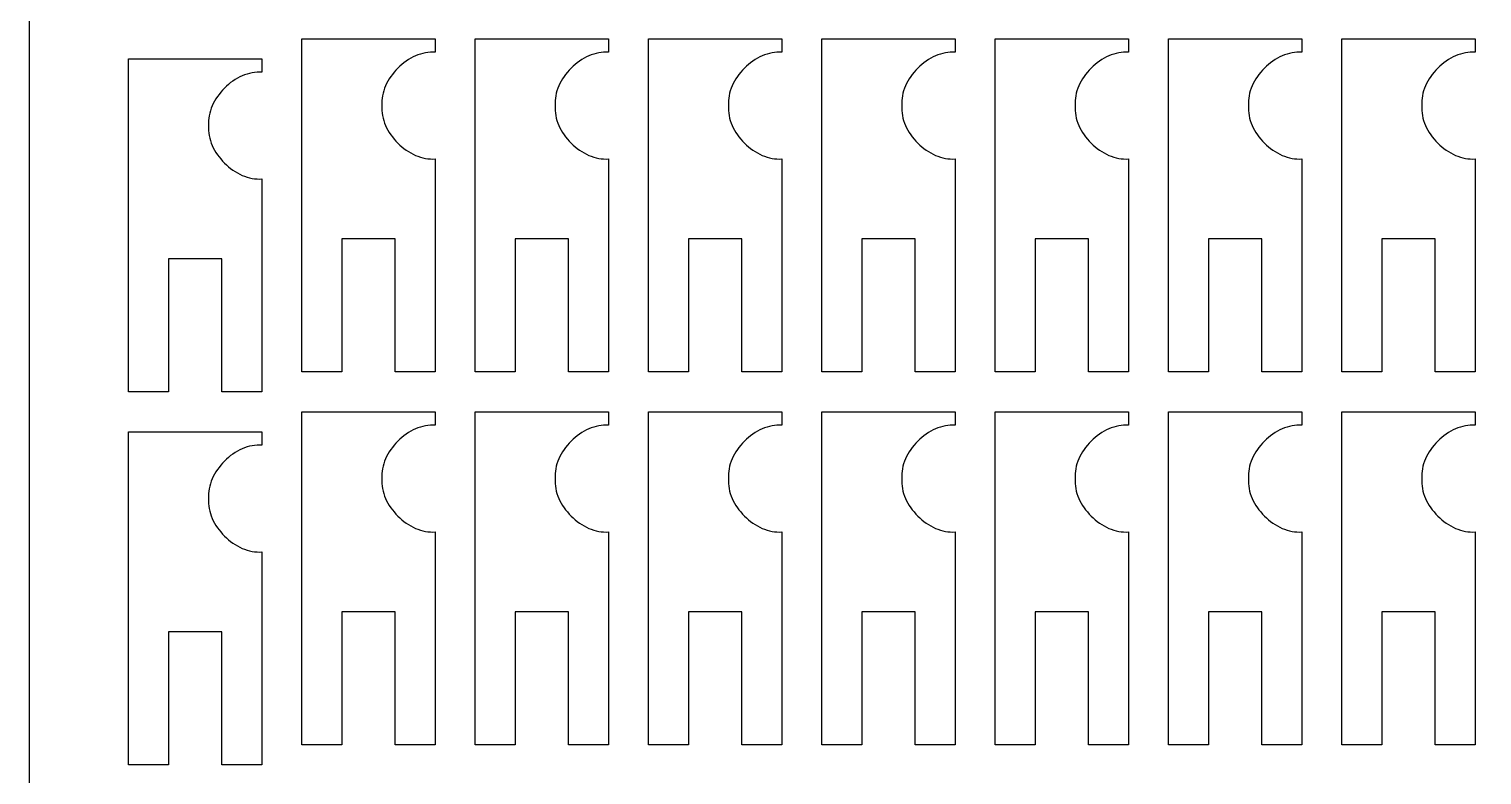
# Model space of a CAD drawing. Header units: millimetres. Extents: x 20698 to 22798, y 4792 to 5692.
# Drawn here: x 20698.2 to 20807.1, y 5555.5 to 5611.5 of the extents above; entities that cross this region are included whole.
import ezdxf

# ---------------------------------------------------------------- set-up
doc = ezdxf.new("R2010")
doc.units = ezdxf.units.MM
doc.layers.add('KEYHOLDER_ASPIRE', color=18, linetype='Continuous', true_color=0x4c0000)
doc.layers.add('Predeterminada', color=18, linetype='Continuous', true_color=0x000000)

msp = doc.modelspace()

# ---------------------------------------------------------------- linework, layer by layer
at = {"layer": 'KEYHOLDER_ASPIRE'}
for points in [[(20728.63, 5609.76), (20728.45, 5609.77), (20728.26, 5609.77), (20728.07, 5609.75), (20727.89, 5609.72), (20727.7, 5609.68), (20727.52, 5609.63), (20727.33, 5609.57), (20727.15, 5609.49), (20726.97, 5609.41), (20726.79, 5609.31), (20726.62, 5609.21), (20726.45, 5609.1), (20726.28, 5608.98), (20726.12, 5608.85), (20725.97, 5608.71), (20725.82, 5608.57), (20725.68, 5608.42), (20725.54, 5608.26), (20725.41, 5608.1), (20725.29, 5607.94), (20725.18, 5607.77), (20725.08, 5607.6), (20724.98, 5607.42), (20724.9, 5607.24), (20724.82, 5607.06), (20724.76, 5606.87), (20724.71, 5606.69), (20724.67, 5606.5), (20724.64, 5606.31), (20724.62, 5606.13), (20724.62, 5605.94), (20724.63, 5605.76), (20724.62, 5605.57), (20724.62, 5605.38), (20724.64, 5605.2), (20724.67, 5605.01), (20724.71, 5604.82), (20724.76, 5604.64), (20724.82, 5604.45), (20724.9, 5604.27), (20724.98, 5604.09), (20725.08, 5603.92), (20725.18, 5603.74), (20725.29, 5603.57), (20725.41, 5603.41), (20725.54, 5603.25), (20725.68, 5603.09), (20725.82, 5602.94), (20725.97, 5602.8), (20726.12, 5602.66), (20726.28, 5602.54), (20726.45, 5602.41), (20726.62, 5602.3), (20726.79, 5602.2), (20726.97, 5602.1), (20727.15, 5602.02), (20727.33, 5601.95), (20727.52, 5601.88), (20727.7, 5601.83), (20727.89, 5601.79), (20728.07, 5601.76), (20728.26, 5601.75), (20728.45, 5601.74), (20728.63, 5601.76), (20728.63, 5595.76), (20728.63, 5585.76), (20725.63, 5585.76), (20725.63, 5595.76), (20721.63, 5595.76), (20721.63, 5585.76), (20718.63, 5585.76), (20718.63, 5610.76), (20728.63, 5610.76)], [(20741.63, 5609.76), (20741.45, 5609.77), (20741.26, 5609.77), (20741.07, 5609.75), (20740.89, 5609.72), (20740.7, 5609.68), (20740.52, 5609.63), (20740.33, 5609.57), (20740.15, 5609.49), (20739.97, 5609.41), (20739.79, 5609.31), (20739.62, 5609.21), (20739.45, 5609.1), (20739.28, 5608.98), (20739.12, 5608.85), (20738.97, 5608.71), (20738.82, 5608.57), (20738.68, 5608.42), (20738.54, 5608.26), (20738.41, 5608.1), (20738.29, 5607.94), (20738.18, 5607.77), (20738.08, 5607.6), (20737.98, 5607.42), (20737.9, 5607.24), (20737.82, 5607.06), (20737.76, 5606.87), (20737.71, 5606.69), (20737.67, 5606.5), (20737.64, 5606.31), (20737.62, 5606.13), (20737.62, 5605.94), (20737.63, 5605.76), (20737.62, 5605.57), (20737.62, 5605.38), (20737.64, 5605.2), (20737.67, 5605.01), (20737.71, 5604.82), (20737.76, 5604.64), (20737.82, 5604.45), (20737.9, 5604.27), (20737.98, 5604.09), (20738.08, 5603.92), (20738.18, 5603.74), (20738.29, 5603.57), (20738.41, 5603.41), (20738.54, 5603.25), (20738.68, 5603.09), (20738.82, 5602.94), (20738.97, 5602.8), (20739.12, 5602.66), (20739.28, 5602.54), (20739.45, 5602.41), (20739.62, 5602.3), (20739.79, 5602.2), (20739.97, 5602.1), (20740.15, 5602.02), (20740.33, 5601.95), (20740.52, 5601.88), (20740.7, 5601.83), (20740.89, 5601.79), (20741.07, 5601.76), (20741.26, 5601.75), (20741.45, 5601.74), (20741.63, 5601.76), (20741.63, 5595.76), (20741.63, 5585.76), (20738.63, 5585.76), (20738.63, 5595.76), (20734.63, 5595.76), (20734.63, 5585.76), (20731.63, 5585.76), (20731.63, 5610.76), (20741.63, 5610.76)], [(20754.63, 5609.76), (20754.45, 5609.77), (20754.26, 5609.77), (20754.07, 5609.75), (20753.89, 5609.72), (20753.7, 5609.68), (20753.52, 5609.63), (20753.33, 5609.57), (20753.15, 5609.49), (20752.97, 5609.41), (20752.79, 5609.31), (20752.62, 5609.21), (20752.45, 5609.1), (20752.28, 5608.98), (20752.12, 5608.85), (20751.97, 5608.71), (20751.82, 5608.57), (20751.68, 5608.42), (20751.54, 5608.26), (20751.41, 5608.1), (20751.29, 5607.94), (20751.18, 5607.77), (20751.08, 5607.6), (20750.98, 5607.42), (20750.9, 5607.24), (20750.82, 5607.06), (20750.76, 5606.87), (20750.71, 5606.69), (20750.67, 5606.5), (20750.64, 5606.31), (20750.62, 5606.13), (20750.62, 5605.94), (20750.63, 5605.76), (20750.62, 5605.57), (20750.62, 5605.38), (20750.64, 5605.2), (20750.67, 5605.01), (20750.71, 5604.82), (20750.76, 5604.64), (20750.82, 5604.45), (20750.9, 5604.27), (20750.98, 5604.09), (20751.08, 5603.92), (20751.18, 5603.74), (20751.29, 5603.57), (20751.41, 5603.41), (20751.54, 5603.25), (20751.68, 5603.09), (20751.82, 5602.94), (20751.97, 5602.8), (20752.12, 5602.66), (20752.28, 5602.54), (20752.45, 5602.41), (20752.62, 5602.3), (20752.79, 5602.2), (20752.97, 5602.1), (20753.15, 5602.02), (20753.33, 5601.95), (20753.52, 5601.88), (20753.7, 5601.83), (20753.89, 5601.79), (20754.07, 5601.76), (20754.26, 5601.75), (20754.45, 5601.74), (20754.63, 5601.76), (20754.63, 5595.76), (20754.63, 5585.76), (20751.63, 5585.76), (20751.63, 5595.76), (20747.63, 5595.76), (20747.63, 5585.76), (20744.63, 5585.76), (20744.63, 5610.76), (20754.63, 5610.76)], [(20767.63, 5609.76), (20767.45, 5609.77), (20767.26, 5609.77), (20767.07, 5609.75), (20766.89, 5609.72), (20766.7, 5609.68), (20766.52, 5609.63), (20766.33, 5609.57), (20766.15, 5609.49), (20765.97, 5609.41), (20765.79, 5609.31), (20765.62, 5609.21), (20765.45, 5609.1), (20765.28, 5608.98), (20765.12, 5608.85), (20764.97, 5608.71), (20764.82, 5608.57), (20764.68, 5608.42), (20764.54, 5608.26), (20764.41, 5608.1), (20764.29, 5607.94), (20764.18, 5607.77), (20764.08, 5607.6), (20763.98, 5607.42), (20763.9, 5607.24), (20763.82, 5607.06), (20763.76, 5606.87), (20763.71, 5606.69), (20763.67, 5606.5), (20763.64, 5606.31), (20763.62, 5606.13), (20763.62, 5605.94), (20763.63, 5605.76), (20763.62, 5605.57), (20763.62, 5605.38), (20763.64, 5605.2), (20763.67, 5605.01), (20763.71, 5604.82), (20763.76, 5604.64), (20763.82, 5604.45), (20763.9, 5604.27), (20763.98, 5604.09), (20764.08, 5603.92), (20764.18, 5603.74), (20764.29, 5603.57), (20764.41, 5603.41), (20764.54, 5603.25), (20764.68, 5603.09), (20764.82, 5602.94), (20764.97, 5602.8), (20765.12, 5602.66), (20765.28, 5602.54), (20765.45, 5602.41), (20765.62, 5602.3), (20765.79, 5602.2), (20765.97, 5602.1), (20766.15, 5602.02), (20766.33, 5601.95), (20766.52, 5601.88), (20766.7, 5601.83), (20766.89, 5601.79), (20767.07, 5601.76), (20767.26, 5601.75), (20767.45, 5601.74), (20767.63, 5601.76), (20767.63, 5595.76), (20767.63, 5585.76), (20764.63, 5585.76), (20764.63, 5595.76), (20760.63, 5595.76), (20760.63, 5585.76), (20757.63, 5585.76), (20757.63, 5610.76), (20767.63, 5610.76)], [(20780.63, 5609.76), (20780.45, 5609.77), (20780.26, 5609.77), (20780.07, 5609.75), (20779.89, 5609.72), (20779.7, 5609.68), (20779.52, 5609.63), (20779.33, 5609.57), (20779.15, 5609.49), (20778.97, 5609.41), (20778.79, 5609.31), (20778.62, 5609.21), (20778.45, 5609.1), (20778.28, 5608.98), (20778.12, 5608.85), (20777.97, 5608.71), (20777.82, 5608.57), (20777.68, 5608.42), (20777.54, 5608.26), (20777.41, 5608.1), (20777.29, 5607.94), (20777.18, 5607.77), (20777.08, 5607.6), (20776.98, 5607.42), (20776.9, 5607.24), (20776.82, 5607.06), (20776.76, 5606.87), (20776.71, 5606.69), (20776.67, 5606.5), (20776.64, 5606.31), (20776.62, 5606.13), (20776.62, 5605.94), (20776.63, 5605.76), (20776.62, 5605.57), (20776.62, 5605.38), (20776.64, 5605.2), (20776.67, 5605.01), (20776.71, 5604.82), (20776.76, 5604.64), (20776.82, 5604.45), (20776.9, 5604.27), (20776.98, 5604.09), (20777.08, 5603.92), (20777.18, 5603.74), (20777.29, 5603.57), (20777.41, 5603.41), (20777.54, 5603.25), (20777.68, 5603.09), (20777.82, 5602.94), (20777.97, 5602.8), (20778.12, 5602.66), (20778.28, 5602.54), (20778.45, 5602.41), (20778.62, 5602.3), (20778.79, 5602.2), (20778.97, 5602.1), (20779.15, 5602.02), (20779.33, 5601.95), (20779.52, 5601.88), (20779.7, 5601.83), (20779.89, 5601.79), (20780.07, 5601.76), (20780.26, 5601.75), (20780.45, 5601.74), (20780.63, 5601.76), (20780.63, 5595.76), (20780.63, 5585.76), (20777.63, 5585.76), (20777.63, 5595.76), (20773.63, 5595.76), (20773.63, 5585.76), (20770.63, 5585.76), (20770.63, 5610.76), (20780.63, 5610.76)], [(20793.63, 5609.76), (20793.45, 5609.77), (20793.26, 5609.77), (20793.07, 5609.75), (20792.89, 5609.72), (20792.7, 5609.68), (20792.52, 5609.63), (20792.33, 5609.57), (20792.15, 5609.49), (20791.97, 5609.41), (20791.79, 5609.31), (20791.62, 5609.21), (20791.45, 5609.1), (20791.28, 5608.98), (20791.12, 5608.85), (20790.97, 5608.71), (20790.82, 5608.57), (20790.68, 5608.42), (20790.54, 5608.26), (20790.41, 5608.1), (20790.29, 5607.94), (20790.18, 5607.77), (20790.08, 5607.6), (20789.98, 5607.42), (20789.9, 5607.24), (20789.82, 5607.06), (20789.76, 5606.87), (20789.71, 5606.69), (20789.67, 5606.5), (20789.64, 5606.31), (20789.62, 5606.13), (20789.62, 5605.94), (20789.63, 5605.76), (20789.62, 5605.57), (20789.62, 5605.38), (20789.64, 5605.2), (20789.67, 5605.01), (20789.71, 5604.82), (20789.76, 5604.64), (20789.82, 5604.45), (20789.9, 5604.27), (20789.98, 5604.09), (20790.08, 5603.92), (20790.18, 5603.74), (20790.29, 5603.57), (20790.41, 5603.41), (20790.54, 5603.25), (20790.68, 5603.09), (20790.82, 5602.94), (20790.97, 5602.8), (20791.12, 5602.66), (20791.28, 5602.54), (20791.45, 5602.41), (20791.62, 5602.3), (20791.79, 5602.2), (20791.97, 5602.1), (20792.15, 5602.02), (20792.33, 5601.95), (20792.52, 5601.88), (20792.7, 5601.83), (20792.89, 5601.79), (20793.07, 5601.76), (20793.26, 5601.75), (20793.45, 5601.74), (20793.63, 5601.76), (20793.63, 5595.76), (20793.63, 5585.76), (20790.63, 5585.76), (20790.63, 5595.76), (20786.63, 5595.76), (20786.63, 5585.76), (20783.63, 5585.76), (20783.63, 5610.76), (20793.63, 5610.76)], [(20806.63, 5609.76), (20806.45, 5609.77), (20806.26, 5609.77), (20806.07, 5609.75), (20805.89, 5609.72), (20805.7, 5609.68), (20805.52, 5609.63), (20805.33, 5609.57), (20805.15, 5609.49), (20804.97, 5609.41), (20804.79, 5609.31), (20804.62, 5609.21), (20804.45, 5609.1), (20804.28, 5608.98), (20804.12, 5608.85), (20803.97, 5608.71), (20803.82, 5608.57), (20803.68, 5608.42), (20803.54, 5608.26), (20803.41, 5608.1), (20803.29, 5607.94), (20803.18, 5607.77), (20803.08, 5607.6), (20802.98, 5607.42), (20802.9, 5607.24), (20802.82, 5607.06), (20802.76, 5606.87), (20802.71, 5606.69), (20802.67, 5606.5), (20802.64, 5606.31), (20802.62, 5606.13), (20802.62, 5605.94), (20802.63, 5605.76), (20802.62, 5605.57), (20802.62, 5605.38), (20802.64, 5605.2), (20802.67, 5605.01), (20802.71, 5604.82), (20802.76, 5604.64), (20802.82, 5604.45), (20802.9, 5604.27), (20802.98, 5604.09), (20803.08, 5603.92), (20803.18, 5603.74), (20803.29, 5603.57), (20803.41, 5603.41), (20803.54, 5603.25), (20803.68, 5603.09), (20803.82, 5602.94), (20803.97, 5602.8), (20804.12, 5602.66), (20804.28, 5602.54), (20804.45, 5602.41), (20804.62, 5602.3), (20804.79, 5602.2), (20804.97, 5602.1), (20805.15, 5602.02), (20805.33, 5601.95), (20805.52, 5601.88), (20805.7, 5601.83), (20805.89, 5601.79), (20806.07, 5601.76), (20806.26, 5601.75), (20806.45, 5601.74), (20806.63, 5601.76), (20806.63, 5595.76), (20806.63, 5585.76), (20803.63, 5585.76), (20803.63, 5595.76), (20799.63, 5595.76), (20799.63, 5585.76), (20796.63, 5585.76), (20796.63, 5610.76), (20806.63, 5610.76)], [(20715.63, 5608.26), (20715.45, 5608.27), (20715.26, 5608.27), (20715.07, 5608.25), (20714.89, 5608.22), (20714.7, 5608.18), (20714.52, 5608.13), (20714.33, 5608.07), (20714.15, 5607.99), (20713.97, 5607.91), (20713.79, 5607.81), (20713.62, 5607.71), (20713.45, 5607.6), (20713.28, 5607.48), (20713.12, 5607.35), (20712.97, 5607.21), (20712.82, 5607.07), (20712.68, 5606.92), (20712.54, 5606.76), (20712.41, 5606.6), (20712.29, 5606.44), (20712.18, 5606.27), (20712.08, 5606.1), (20711.98, 5605.92), (20711.9, 5605.74), (20711.82, 5605.56), (20711.76, 5605.37), (20711.71, 5605.19), (20711.67, 5605), (20711.64, 5604.81), (20711.62, 5604.63), (20711.62, 5604.44), (20711.63, 5604.26), (20711.62, 5604.07), (20711.62, 5603.88), (20711.64, 5603.7), (20711.67, 5603.51), (20711.71, 5603.32), (20711.76, 5603.14), (20711.82, 5602.95), (20711.9, 5602.77), (20711.98, 5602.59), (20712.08, 5602.42), (20712.18, 5602.24), (20712.29, 5602.07), (20712.41, 5601.91), (20712.54, 5601.75), (20712.68, 5601.59), (20712.82, 5601.44), (20712.97, 5601.3), (20713.12, 5601.16), (20713.28, 5601.04), (20713.45, 5600.91), (20713.62, 5600.8), (20713.79, 5600.7), (20713.97, 5600.6), (20714.15, 5600.52), (20714.33, 5600.45), (20714.52, 5600.38), (20714.7, 5600.33), (20714.89, 5600.29), (20715.07, 5600.26), (20715.26, 5600.25), (20715.45, 5600.24), (20715.63, 5600.26), (20715.63, 5594.26), (20715.63, 5584.26), (20712.63, 5584.26), (20712.63, 5594.26), (20708.63, 5594.26), (20708.63, 5584.26), (20705.63, 5584.26), (20705.63, 5609.26), (20715.63, 5609.26)], [(20728.63, 5581.76), (20728.45, 5581.77), (20728.26, 5581.77), (20728.07, 5581.75), (20727.89, 5581.72), (20727.7, 5581.68), (20727.52, 5581.63), (20727.33, 5581.57), (20727.15, 5581.49), (20726.97, 5581.41), (20726.79, 5581.31), (20726.62, 5581.21), (20726.45, 5581.1), (20726.28, 5580.98), (20726.12, 5580.85), (20725.97, 5580.71), (20725.82, 5580.57), (20725.68, 5580.42), (20725.54, 5580.26), (20725.41, 5580.1), (20725.29, 5579.94), (20725.18, 5579.77), (20725.08, 5579.6), (20724.98, 5579.42), (20724.9, 5579.24), (20724.82, 5579.06), (20724.76, 5578.87), (20724.71, 5578.69), (20724.67, 5578.5), (20724.64, 5578.31), (20724.62, 5578.13), (20724.62, 5577.94), (20724.63, 5577.76), (20724.62, 5577.57), (20724.62, 5577.38), (20724.64, 5577.2), (20724.67, 5577.01), (20724.71, 5576.82), (20724.76, 5576.64), (20724.82, 5576.45), (20724.9, 5576.27), (20724.98, 5576.09), (20725.08, 5575.92), (20725.18, 5575.74), (20725.29, 5575.57), (20725.41, 5575.41), (20725.54, 5575.25), (20725.68, 5575.09), (20725.82, 5574.94), (20725.97, 5574.8), (20726.12, 5574.66), (20726.28, 5574.54), (20726.45, 5574.41), (20726.62, 5574.3), (20726.79, 5574.2), (20726.97, 5574.1), (20727.15, 5574.02), (20727.33, 5573.95), (20727.52, 5573.88), (20727.7, 5573.83), (20727.89, 5573.79), (20728.07, 5573.76), (20728.26, 5573.75), (20728.45, 5573.74), (20728.63, 5573.76), (20728.63, 5567.76), (20728.63, 5557.76), (20725.63, 5557.76), (20725.63, 5567.76), (20721.63, 5567.76), (20721.63, 5557.76), (20718.63, 5557.76), (20718.63, 5582.76), (20728.63, 5582.76)], [(20741.63, 5581.76), (20741.45, 5581.77), (20741.26, 5581.77), (20741.07, 5581.75), (20740.89, 5581.72), (20740.7, 5581.68), (20740.52, 5581.63), (20740.33, 5581.57), (20740.15, 5581.49), (20739.97, 5581.41), (20739.79, 5581.31), (20739.62, 5581.21), (20739.45, 5581.1), (20739.28, 5580.98), (20739.12, 5580.85), (20738.97, 5580.71), (20738.82, 5580.57), (20738.68, 5580.42), (20738.54, 5580.26), (20738.41, 5580.1), (20738.29, 5579.94), (20738.18, 5579.77), (20738.08, 5579.6), (20737.98, 5579.42), (20737.9, 5579.24), (20737.82, 5579.06), (20737.76, 5578.87), (20737.71, 5578.69), (20737.67, 5578.5), (20737.64, 5578.31), (20737.62, 5578.13), (20737.62, 5577.94), (20737.63, 5577.76), (20737.62, 5577.57), (20737.62, 5577.38), (20737.64, 5577.2), (20737.67, 5577.01), (20737.71, 5576.82), (20737.76, 5576.64), (20737.82, 5576.45), (20737.9, 5576.27), (20737.98, 5576.09), (20738.08, 5575.92), (20738.18, 5575.74), (20738.29, 5575.57), (20738.41, 5575.41), (20738.54, 5575.25), (20738.68, 5575.09), (20738.82, 5574.94), (20738.97, 5574.8), (20739.12, 5574.66), (20739.28, 5574.54), (20739.45, 5574.41), (20739.62, 5574.3), (20739.79, 5574.2), (20739.97, 5574.1), (20740.15, 5574.02), (20740.33, 5573.95), (20740.52, 5573.88), (20740.7, 5573.83), (20740.89, 5573.79), (20741.07, 5573.76), (20741.26, 5573.75), (20741.45, 5573.74), (20741.63, 5573.76), (20741.63, 5567.76), (20741.63, 5557.76), (20738.63, 5557.76), (20738.63, 5567.76), (20734.63, 5567.76), (20734.63, 5557.76), (20731.63, 5557.76), (20731.63, 5582.76), (20741.63, 5582.76)], [(20754.63, 5581.76), (20754.45, 5581.77), (20754.26, 5581.77), (20754.07, 5581.75), (20753.89, 5581.72), (20753.7, 5581.68), (20753.52, 5581.63), (20753.33, 5581.57), (20753.15, 5581.49), (20752.97, 5581.41), (20752.79, 5581.31), (20752.62, 5581.21), (20752.45, 5581.1), (20752.28, 5580.98), (20752.12, 5580.85), (20751.97, 5580.71), (20751.82, 5580.57), (20751.68, 5580.42), (20751.54, 5580.26), (20751.41, 5580.1), (20751.29, 5579.94), (20751.18, 5579.77), (20751.08, 5579.6), (20750.98, 5579.42), (20750.9, 5579.24), (20750.82, 5579.06), (20750.76, 5578.87), (20750.71, 5578.69), (20750.67, 5578.5), (20750.64, 5578.31), (20750.62, 5578.13), (20750.62, 5577.94), (20750.63, 5577.76), (20750.62, 5577.57), (20750.62, 5577.38), (20750.64, 5577.2), (20750.67, 5577.01), (20750.71, 5576.82), (20750.76, 5576.64), (20750.82, 5576.45), (20750.9, 5576.27), (20750.98, 5576.09), (20751.08, 5575.92), (20751.18, 5575.74), (20751.29, 5575.57), (20751.41, 5575.41), (20751.54, 5575.25), (20751.68, 5575.09), (20751.82, 5574.94), (20751.97, 5574.8), (20752.12, 5574.66), (20752.28, 5574.54), (20752.45, 5574.41), (20752.62, 5574.3), (20752.79, 5574.2), (20752.97, 5574.1), (20753.15, 5574.02), (20753.33, 5573.95), (20753.52, 5573.88), (20753.7, 5573.83), (20753.89, 5573.79), (20754.07, 5573.76), (20754.26, 5573.75), (20754.45, 5573.74), (20754.63, 5573.76), (20754.63, 5567.76), (20754.63, 5557.76), (20751.63, 5557.76), (20751.63, 5567.76), (20747.63, 5567.76), (20747.63, 5557.76), (20744.63, 5557.76), (20744.63, 5582.76), (20754.63, 5582.76)], [(20767.63, 5581.76), (20767.45, 5581.77), (20767.26, 5581.77), (20767.07, 5581.75), (20766.89, 5581.72), (20766.7, 5581.68), (20766.52, 5581.63), (20766.33, 5581.57), (20766.15, 5581.49), (20765.97, 5581.41), (20765.79, 5581.31), (20765.62, 5581.21), (20765.45, 5581.1), (20765.28, 5580.98), (20765.12, 5580.85), (20764.97, 5580.71), (20764.82, 5580.57), (20764.68, 5580.42), (20764.54, 5580.26), (20764.41, 5580.1), (20764.29, 5579.94), (20764.18, 5579.77), (20764.08, 5579.6), (20763.98, 5579.42), (20763.9, 5579.24), (20763.82, 5579.06), (20763.76, 5578.87), (20763.71, 5578.69), (20763.67, 5578.5), (20763.64, 5578.31), (20763.62, 5578.13), (20763.62, 5577.94), (20763.63, 5577.76), (20763.62, 5577.57), (20763.62, 5577.38), (20763.64, 5577.2), (20763.67, 5577.01), (20763.71, 5576.82), (20763.76, 5576.64), (20763.82, 5576.45), (20763.9, 5576.27), (20763.98, 5576.09), (20764.08, 5575.92), (20764.18, 5575.74), (20764.29, 5575.57), (20764.41, 5575.41), (20764.54, 5575.25), (20764.68, 5575.09), (20764.82, 5574.94), (20764.97, 5574.8), (20765.12, 5574.66), (20765.28, 5574.54), (20765.45, 5574.41), (20765.62, 5574.3), (20765.79, 5574.2), (20765.97, 5574.1), (20766.15, 5574.02), (20766.33, 5573.95), (20766.52, 5573.88), (20766.7, 5573.83), (20766.89, 5573.79), (20767.07, 5573.76), (20767.26, 5573.75), (20767.45, 5573.74), (20767.63, 5573.76), (20767.63, 5567.76), (20767.63, 5557.76), (20764.63, 5557.76), (20764.63, 5567.76), (20760.63, 5567.76), (20760.63, 5557.76), (20757.63, 5557.76), (20757.63, 5582.76), (20767.63, 5582.76)], [(20780.63, 5581.76), (20780.45, 5581.77), (20780.26, 5581.77), (20780.07, 5581.75), (20779.89, 5581.72), (20779.7, 5581.68), (20779.52, 5581.63), (20779.33, 5581.57), (20779.15, 5581.49), (20778.97, 5581.41), (20778.79, 5581.31), (20778.62, 5581.21), (20778.45, 5581.1), (20778.28, 5580.98), (20778.12, 5580.85), (20777.97, 5580.71), (20777.82, 5580.57), (20777.68, 5580.42), (20777.54, 5580.26), (20777.41, 5580.1), (20777.29, 5579.94), (20777.18, 5579.77), (20777.08, 5579.6), (20776.98, 5579.42), (20776.9, 5579.24), (20776.82, 5579.06), (20776.76, 5578.87), (20776.71, 5578.69), (20776.67, 5578.5), (20776.64, 5578.31), (20776.62, 5578.13), (20776.62, 5577.94), (20776.63, 5577.76), (20776.62, 5577.57), (20776.62, 5577.38), (20776.64, 5577.2), (20776.67, 5577.01), (20776.71, 5576.82), (20776.76, 5576.64), (20776.82, 5576.45), (20776.9, 5576.27), (20776.98, 5576.09), (20777.08, 5575.92), (20777.18, 5575.74), (20777.29, 5575.57), (20777.41, 5575.41), (20777.54, 5575.25), (20777.68, 5575.09), (20777.82, 5574.94), (20777.97, 5574.8), (20778.12, 5574.66), (20778.28, 5574.54), (20778.45, 5574.41), (20778.62, 5574.3), (20778.79, 5574.2), (20778.97, 5574.1), (20779.15, 5574.02), (20779.33, 5573.95), (20779.52, 5573.88), (20779.7, 5573.83), (20779.89, 5573.79), (20780.07, 5573.76), (20780.26, 5573.75), (20780.45, 5573.74), (20780.63, 5573.76), (20780.63, 5567.76), (20780.63, 5557.76), (20777.63, 5557.76), (20777.63, 5567.76), (20773.63, 5567.76), (20773.63, 5557.76), (20770.63, 5557.76), (20770.63, 5582.76), (20780.63, 5582.76)], [(20793.63, 5581.76), (20793.45, 5581.77), (20793.26, 5581.77), (20793.07, 5581.75), (20792.89, 5581.72), (20792.7, 5581.68), (20792.52, 5581.63), (20792.33, 5581.57), (20792.15, 5581.49), (20791.97, 5581.41), (20791.79, 5581.31), (20791.62, 5581.21), (20791.45, 5581.1), (20791.28, 5580.98), (20791.12, 5580.85), (20790.97, 5580.71), (20790.82, 5580.57), (20790.68, 5580.42), (20790.54, 5580.26), (20790.41, 5580.1), (20790.29, 5579.94), (20790.18, 5579.77), (20790.08, 5579.6), (20789.98, 5579.42), (20789.9, 5579.24), (20789.82, 5579.06), (20789.76, 5578.87), (20789.71, 5578.69), (20789.67, 5578.5), (20789.64, 5578.31), (20789.62, 5578.13), (20789.62, 5577.94), (20789.63, 5577.76), (20789.62, 5577.57), (20789.62, 5577.38), (20789.64, 5577.2), (20789.67, 5577.01), (20789.71, 5576.82), (20789.76, 5576.64), (20789.82, 5576.45), (20789.9, 5576.27), (20789.98, 5576.09), (20790.08, 5575.92), (20790.18, 5575.74), (20790.29, 5575.57), (20790.41, 5575.41), (20790.54, 5575.25), (20790.68, 5575.09), (20790.82, 5574.94), (20790.97, 5574.8), (20791.12, 5574.66), (20791.28, 5574.54), (20791.45, 5574.41), (20791.62, 5574.3), (20791.79, 5574.2), (20791.97, 5574.1), (20792.15, 5574.02), (20792.33, 5573.95), (20792.52, 5573.88), (20792.7, 5573.83), (20792.89, 5573.79), (20793.07, 5573.76), (20793.26, 5573.75), (20793.45, 5573.74), (20793.63, 5573.76), (20793.63, 5567.76), (20793.63, 5557.76), (20790.63, 5557.76), (20790.63, 5567.76), (20786.63, 5567.76), (20786.63, 5557.76), (20783.63, 5557.76), (20783.63, 5582.76), (20793.63, 5582.76)], [(20806.63, 5581.76), (20806.45, 5581.77), (20806.26, 5581.77), (20806.07, 5581.75), (20805.89, 5581.72), (20805.7, 5581.68), (20805.52, 5581.63), (20805.33, 5581.57), (20805.15, 5581.49), (20804.97, 5581.41), (20804.79, 5581.31), (20804.62, 5581.21), (20804.45, 5581.1), (20804.28, 5580.98), (20804.12, 5580.85), (20803.97, 5580.71), (20803.82, 5580.57), (20803.68, 5580.42), (20803.54, 5580.26), (20803.41, 5580.1), (20803.29, 5579.94), (20803.18, 5579.77), (20803.08, 5579.6), (20802.98, 5579.42), (20802.9, 5579.24), (20802.82, 5579.06), (20802.76, 5578.87), (20802.71, 5578.69), (20802.67, 5578.5), (20802.64, 5578.31), (20802.62, 5578.13), (20802.62, 5577.94), (20802.63, 5577.76), (20802.62, 5577.57), (20802.62, 5577.38), (20802.64, 5577.2), (20802.67, 5577.01), (20802.71, 5576.82), (20802.76, 5576.64), (20802.82, 5576.45), (20802.9, 5576.27), (20802.98, 5576.09), (20803.08, 5575.92), (20803.18, 5575.74), (20803.29, 5575.57), (20803.41, 5575.41), (20803.54, 5575.25), (20803.68, 5575.09), (20803.82, 5574.94), (20803.97, 5574.8), (20804.12, 5574.66), (20804.28, 5574.54), (20804.45, 5574.41), (20804.62, 5574.3), (20804.79, 5574.2), (20804.97, 5574.1), (20805.15, 5574.02), (20805.33, 5573.95), (20805.52, 5573.88), (20805.7, 5573.83), (20805.89, 5573.79), (20806.07, 5573.76), (20806.26, 5573.75), (20806.45, 5573.74), (20806.63, 5573.76), (20806.63, 5567.76), (20806.63, 5557.76), (20803.63, 5557.76), (20803.63, 5567.76), (20799.63, 5567.76), (20799.63, 5557.76), (20796.63, 5557.76), (20796.63, 5582.76), (20806.63, 5582.76)], [(20715.63, 5580.26), (20715.45, 5580.27), (20715.26, 5580.27), (20715.07, 5580.25), (20714.89, 5580.22), (20714.7, 5580.18), (20714.52, 5580.13), (20714.33, 5580.07), (20714.15, 5579.99), (20713.97, 5579.91), (20713.79, 5579.81), (20713.62, 5579.71), (20713.45, 5579.6), (20713.28, 5579.48), (20713.12, 5579.35), (20712.97, 5579.21), (20712.82, 5579.07), (20712.68, 5578.92), (20712.54, 5578.76), (20712.41, 5578.6), (20712.29, 5578.44), (20712.18, 5578.27), (20712.08, 5578.1), (20711.98, 5577.92), (20711.9, 5577.74), (20711.82, 5577.56), (20711.76, 5577.37), (20711.71, 5577.19), (20711.67, 5577), (20711.64, 5576.81), (20711.62, 5576.63), (20711.62, 5576.44), (20711.63, 5576.26), (20711.62, 5576.07), (20711.62, 5575.88), (20711.64, 5575.7), (20711.67, 5575.51), (20711.71, 5575.32), (20711.76, 5575.14), (20711.82, 5574.95), (20711.9, 5574.77), (20711.98, 5574.59), (20712.08, 5574.42), (20712.18, 5574.24), (20712.29, 5574.07), (20712.41, 5573.91), (20712.54, 5573.75), (20712.68, 5573.59), (20712.82, 5573.44), (20712.97, 5573.3), (20713.12, 5573.16), (20713.28, 5573.04), (20713.45, 5572.91), (20713.62, 5572.8), (20713.79, 5572.7), (20713.97, 5572.6), (20714.15, 5572.52), (20714.33, 5572.45), (20714.52, 5572.38), (20714.7, 5572.33), (20714.89, 5572.29), (20715.07, 5572.26), (20715.26, 5572.25), (20715.45, 5572.24), (20715.63, 5572.26), (20715.63, 5566.26), (20715.63, 5556.26), (20712.63, 5556.26), (20712.63, 5566.26), (20708.63, 5566.26), (20708.63, 5556.26), (20705.63, 5556.26), (20705.63, 5581.26), (20715.63, 5581.26)]]:
    msp.add_lwpolyline(points, close=True, dxfattribs=at)
at = {"layer": 'Predeterminada'}
msp.add_lwpolyline([(20698.16, 4792.4), (22798.16, 4792.4), (22798.16, 5692.4), (20698.16, 5692.4)], close=True, dxfattribs=at)

doc.saveas('drawing.dxf')
